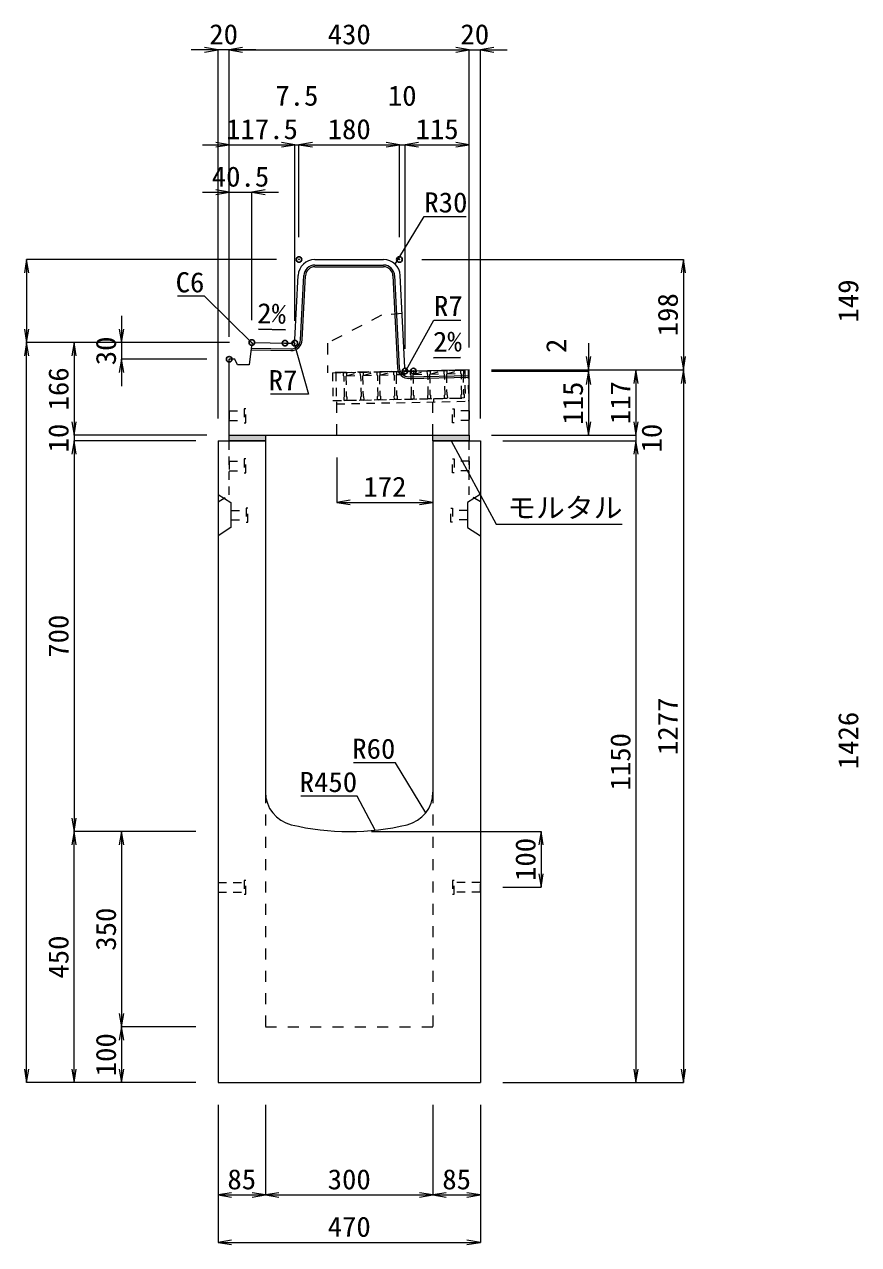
# Model space of a CAD drawing. Units: millimetres at full size. Extents: x -22536 to 51867, y -19720 to 38340.
# Drawn here: x 18318 to 19813, y -6160 to -3974 of the extents above; entities that cross this region are included whole.
import ezdxf
from ezdxf.enums import TextEntityAlignment as Align

# ---------------------------------------------------------------- set-up
doc = ezdxf.new("R2010")
doc.units = ezdxf.units.MM
doc.header["$LTSCALE"] = 20
doc.header["$PDMODE"] = 32
doc.header["$PDSIZE"] = 10
doc.linetypes.add('USER1', pattern=[2, 1, -1])
doc.linetypes.add('USER2', pattern=[1.35, 0.75, -0.6])
for name, color, linetype, lineweight in [('インサート', 3, 'USER2', 9), ('グレーチング', 7, 'USER2', 5), ('モルタル', 7, 'Continuous', 9), ('受枠', 3, 'USER2', 9), ('寸法線', 7, 'Continuous', 13), ('引出線', 4, 'Continuous', 13), ('本体', 2, 'Continuous', 13), ('目地', 132, 'Continuous', 5)]:
    doc.layers.add(name, color=color, linetype=linetype, lineweight=lineweight)
doc.layers.add('作業エリア', color=11, linetype='Continuous')
doc.styles.add('ＭＳ 明朝', font='')
doc.styles.get('ＭＳ 明朝').set_extended_font_data('MS Mincho')

# ---------------------------------------------------------------- blocks, each defined once
blk = doc.blocks.new('open_arrow')
at = {"color": 0, "linetype": 'Continuous', "lineweight": -2}
blk.add_lwpolyline([(7.5, 1.25), (0, 0), (7.5, -1.25)], dxfattribs=at)

msp = doc.modelspace()

# ---------------------------------------------------------------- hatches: boundary and pattern name
at = {"layer": 'モルタル'}
for points in [[(18750, -4720), (18750, -4710), (18685, -4710), (18685, -4720)], [(19115, -4720), (19115, -4710), (19050, -4710), (19050, -4720)]]:
    msp.add_hatch(color=256, dxfattribs=at).paths.add_polyline_path(points)

# ---------------------------------------------------------------- linework, layer by layer
at = {"layer": 'インサート'}
for p, q in [((18685, -4666.5), (18712, -4666.5)), ((18685, -4666.5), (18685, -4683.5)), ((18715, -4662.5), (18712, -4662.5)), ((18712, -4662.5), (18712, -4687.5)), ((18715, -4687.5), (18715, -4662.5)), ((19085, -4662.5), (19088, -4662.5)), ((19085, -4687.5), (19085, -4662.5)), ((19088, -4662.5), (19088, -4687.5)), ((19115, -4666.5), (19088, -4666.5)), ((19115, -4666.5), (19115, -4683.5)), ((18685, -4683.5), (18712, -4683.5)), ((18712, -4687.5), (18715, -4687.5)), ((19088, -4687.5), (19085, -4687.5)), ((19115, -4683.5), (19088, -4683.5)), ((18685, -4756.5), (18712, -4756.5)), ((18685, -4756.5), (18685, -4773.5)), ((18715, -4752.5), (18712, -4752.5)), ((18712, -4752.5), (18712, -4777.5)), ((18715, -4777.5), (18715, -4752.5)), ((19085, -4752.5), (19088, -4752.5)), ((19085, -4777.5), (19085, -4752.5)), ((19088, -4752.5), (19088, -4777.5)), ((19115, -4756.5), (19088, -4756.5)), ((19115, -4756.5), (19115, -4773.5)), ((18685, -4773.5), (18712, -4773.5)), ((18712, -4777.5), (18715, -4777.5)), ((19088, -4777.5), (19085, -4777.5)), ((19115, -4773.5), (19088, -4773.5)), ((18688.2, -4844.5), (18715.2, -4844.5)), ((18688.2, -4844.5), (18688.2, -4861.5)), ((18718.2, -4840.5), (18715.2, -4840.5)), ((18715.2, -4840.5), (18715.2, -4865.5)), ((18718.2, -4865.5), (18718.2, -4840.5)), ((19081.8, -4840.5), (19084.8, -4840.5)), ((19081.8, -4865.5), (19081.8, -4840.5)), ((19084.8, -4840.5), (19084.8, -4865.5)), ((19111.8, -4844.5), (19084.8, -4844.5)), ((19111.8, -4844.5), (19111.8, -4861.5)), ((18688.2, -4861.5), (18715.2, -4861.5)), ((18715.2, -4865.5), (18718.2, -4865.5)), ((19084.8, -4865.5), (19081.8, -4865.5)), ((19111.8, -4861.5), (19084.8, -4861.5)), ((18715, -5507.5), (18712, -5507.5)), ((18712, -5507.5), (18712, -5532.5)), ((18715, -5532.5), (18715, -5507.5)), ((19088, -5507.5), (19085, -5507.5)), ((19085, -5507.5), (19085, -5532.5)), ((19088, -5532.5), (19088, -5507.5)), ((18665, -5511.5), (18712, -5511.5)), ((18665, -5511.5), (18665, -5528.5)), ((18665, -5528.5), (18712, -5528.5)), ((19135, -5511.5), (19088, -5511.5)), ((19135, -5528.5), (19088, -5528.5)), ((19135, -5528.5), (19135, -5511.5)), ((18712, -5532.5), (18715, -5532.5)), ((19085, -5532.5), (19088, -5532.5))]:
    msp.add_line(p, q, dxfattribs=at)
at = {"layer": 'グレーチング'}
for p, q in [((18889.92, -4597.5), (19104.88, -4593.2)), ((18895.04, -4603.4), (18919.92, -4596.9)), ((18895.04, -4603.4), (18920.04, -4602.9)), ((18925.04, -4602.8), (18949.91, -4596.3)), ((18925.04, -4602.8), (18950.03, -4602.3)), ((18955.03, -4602.2), (18979.91, -4595.7)), ((18955.03, -4602.2), (18980.03, -4601.7)), ((18985.03, -4601.6), (19009.9, -4595.1)), ((18985.03, -4601.6), (19010.02, -4601.1)), ((19015.02, -4601), (19039.89, -4594.5)), ((19015.02, -4601), (19040.01, -4600.5)), ((19045.01, -4600.4), (19069.89, -4593.9)), ((19045.01, -4600.4), (19070.01, -4599.9)), ((19075.01, -4599.8), (19099.88, -4593.3)), ((19075.01, -4599.8), (19100, -4599.3)), ((18890.92, -4647.49), (19105.88, -4643.19))]:
    msp.add_line(p, q, dxfattribs=at)
for points in [[(18889.92, -4597.5), (18894.92, -4597.4), (18895.04, -4603.4), (18894.06, -4604.42), (18894.78, -4640.41), (18895.8, -4641.39), (18895.92, -4647.39), (18890.92, -4647.49), (18890.8, -4641.49), (18891.78, -4640.47), (18891.06, -4604.48), (18890.04, -4603.5)], [(18919.92, -4596.9), (18924.92, -4596.8), (18925.04, -4602.8), (18924.06, -4603.82), (18924.78, -4639.81), (18925.8, -4640.79), (18925.92, -4646.79), (18920.92, -4646.89), (18920.8, -4640.89), (18921.78, -4639.87), (18921.06, -4603.88), (18920.04, -4602.9)], [(18949.91, -4596.3), (18954.91, -4596.2), (18955.03, -4602.2), (18954.05, -4603.22), (18954.77, -4639.21), (18955.79, -4640.19), (18955.91, -4646.19), (18950.91, -4646.29), (18950.79, -4640.29), (18951.77, -4639.27), (18951.05, -4603.28), (18950.03, -4602.3)], [(18979.91, -4595.7), (18984.91, -4595.6), (18985.03, -4601.6), (18984.05, -4602.62), (18984.77, -4638.61), (18985.79, -4639.59), (18985.91, -4645.59), (18980.91, -4645.69), (18980.79, -4639.69), (18981.77, -4638.67), (18981.05, -4602.68), (18980.03, -4601.7)], [(19009.9, -4595.1), (19014.9, -4595), (19015.02, -4601), (19014.04, -4602.02), (19014.76, -4638.01), (19015.78, -4638.99), (19015.9, -4644.99), (19010.9, -4645.09), (19010.78, -4639.09), (19011.76, -4638.07), (19011.04, -4602.08), (19010.02, -4601.1)], [(19039.89, -4594.5), (19044.89, -4594.4), (19045.01, -4600.4), (19044.03, -4601.42), (19044.75, -4637.41), (19045.77, -4638.39), (19045.89, -4644.39), (19040.89, -4644.49), (19040.77, -4638.49), (19041.75, -4637.47), (19041.03, -4601.48), (19040.01, -4600.5)], [(19069.89, -4593.9), (19074.89, -4593.8), (19075.01, -4599.8), (19074.03, -4600.82), (19074.75, -4636.81), (19075.77, -4637.79), (19075.89, -4643.79), (19070.89, -4643.89), (19070.77, -4637.89), (19071.75, -4636.87), (19071.03, -4600.88), (19070.01, -4599.9)], [(19099.88, -4593.3), (19104.88, -4593.2), (19105, -4599.2), (19104.02, -4600.22), (19104.74, -4636.21), (19105.76, -4637.19), (19105.88, -4643.19), (19100.88, -4643.29), (19100.76, -4637.29), (19101.74, -4636.27), (19101.02, -4600.28), (19100, -4599.3)]]:
    msp.add_lwpolyline(points, close=True, dxfattribs=at)
at = {"layer": 'モルタル'}
for points in [[(18685, -4710), (18750, -4710), (18750, -4720), (18685, -4720)], [(19050, -4710), (19115, -4710), (19115, -4720), (19050, -4720)]]:
    msp.add_lwpolyline(points, close=True, dxfattribs=at)
at = {"layer": '作業エリア'}
for p in [(18810, -4395), (18990, -4395), (18725.5, -4543.81), (18785, -4545), (18802.5, -4545), (18685, -4573.81), (19000, -4595), (19015, -4595)]:
    msp.add_point(p, dxfattribs=at)
at = {"layer": '受枠'}
for p, q in [((18869.93, -4597.9), (19112.88, -4593.04)), ((18869.93, -4597.9), (18870.93, -4647.89)), ((18875.93, -4597.78), (18877.05, -4653.77)), ((19106.88, -4593.16), (19107.88, -4643.15)), ((19112.88, -4593.04), (19114, -4649.03)), ((18870.93, -4647.89), (19107.88, -4643.15)), ((18877.05, -4653.77), (19114, -4649.03)), ((19050.89, -4644.29), (19051.01, -4650.29))]:
    msp.add_line(p, q, dxfattribs=at)
at = {"layer": '寸法線'}
for p, q in [((18733, -4019.42), (18617, -4019.42)), ((18665, -4680), (18665, -4019.42)), ((18685, -4019.42), (19115, -4019.42)), ((18685, -4533.81), (18685, -4019.42)), ((18685, -4533.81), (18685, -4019.42)), ((19067, -4019.42), (19183, -4019.42)), ((19115, -4553), (19115, -4019.42)), ((19115, -4553), (19115, -4019.42)), ((19135, -4680), (19135, -4019.42)), ((18637, -4189.42), (18802.5, -4189.42)), ((18685, -4533.81), (18685, -4189.42)), ((18754.5, -4189.42), (18858, -4189.42)), ((18802.5, -4505), (18802.5, -4189.42)), ((18802.5, -4505), (18802.5, -4189.42)), ((18810, -4355), (18810, -4189.42)), ((18810, -4189.42), (18990, -4189.42)), ((18810, -4355), (18810, -4189.42)), ((18942, -4189.42), (19048, -4189.42)), ((18990, -4355), (18990, -4189.42)), ((18990, -4355), (18990, -4189.42)), ((19000, -4555), (19000, -4189.42)), ((19000, -4189.42), (19115, -4189.42)), ((19000, -4555), (19000, -4189.42)), ((19115, -4553), (19115, -4189.42)), ((18637, -4274.42), (18773.5, -4274.42)), ((18685, -4533.81), (18685, -4274.42)), ((18725.5, -4503.81), (18725.5, -4274.42)), ((18322.06, -4395), (18322.06, -4543.81)), ((18770, -4395), (18322.06, -4395)), ((19030, -4395), (19498.78, -4395)), ((19498.78, -4395), (19498.78, -4593)), ((18492.06, -4495.81), (18492.06, -4621.81)), ((18685.5, -4543.81), (18322.06, -4543.81)), ((18322.06, -5870), (18322.06, -4543.81)), ((18685.5, -4543.81), (18322.06, -4543.81)), ((18407.06, -4543.81), (18407.06, -4710)), ((18685.5, -4543.81), (18407.06, -4543.81)), ((18685.5, -4543.81), (18492.06, -4543.81)), ((19328.78, -4545), (19328.78, -4643)), ((18645, -4573.81), (18492.06, -4573.81)), ((19155, -4593), (19328.78, -4593)), ((19155, -4593), (19413.78, -4593)), ((19155, -4593), (19498.78, -4593)), ((19155, -4593), (19498.78, -4593)), ((19155, -4595), (19328.78, -4595)), ((19155, -4595), (19328.78, -4595)), ((19328.78, -4595), (19328.78, -4710)), ((19413.78, -4593), (19413.78, -4710)), ((19498.78, -4593), (19498.78, -5870)), ((18407.06, -4662), (18407.06, -4768)), ((19413.78, -4662), (19413.78, -4768)), ((18645, -4710), (18407.06, -4710)), ((18645, -4710), (18407.06, -4710)), ((18625, -4720), (18407.06, -4720)), ((18407.06, -4720), (18407.06, -5420)), ((18625, -4720), (18407.06, -4720)), ((19155, -4710), (19328.78, -4710)), ((19155, -4710), (19413.78, -4710)), ((19155, -4710), (19413.78, -4710)), ((19175, -4720), (19413.78, -4720)), ((19175, -4720), (19413.78, -4720)), ((19413.78, -4720), (19413.78, -5870)), ((18878, -4750), (18878, -4830.23)), ((18878, -4830.23), (19050, -4830.23)), ((18625, -5420), (18407.06, -5420)), ((18407.06, -5870), (18407.06, -5420)), ((18625, -5420), (18407.06, -5420)), ((18492.06, -5420), (18492.06, -5770)), ((18625, -5420), (18492.06, -5420)), ((18940, -5420), (19243.78, -5420)), ((19243.78, -5420), (19243.78, -5520)), ((19175, -5520), (19243.78, -5520)), ((18625, -5770), (18492.06, -5770)), ((18492.06, -5770), (18492.06, -5870)), ((18625, -5770), (18492.06, -5770)), ((18625, -5870), (18322.06, -5870)), ((18625, -5870), (18407.06, -5870)), ((18625, -5870), (18492.06, -5870)), ((19175, -5870), (19413.78, -5870)), ((19175, -5870), (19498.78, -5870)), ((18665, -5910), (18665, -6071.16)), ((18665, -5910), (18665, -6156.16)), ((18750, -5910), (18750, -6071.16)), ((18750, -5910), (18750, -6071.16)), ((19050, -5910), (19050, -6071.16)), ((19050, -5910), (19050, -6071.16)), ((19135, -5910), (19135, -6071.16)), ((19135, -5910), (19135, -6156.16)), ((18665, -6071.16), (18750, -6071.16)), ((18750, -6071.16), (19050, -6071.16)), ((19050, -6071.16), (19135, -6071.16)), ((18665, -6156.16), (19135, -6156.16))]:
    msp.add_line(p, q, dxfattribs=at)
at = {"layer": '引出線'}
for points in [[(18982.14, -4403.26), (19034.6, -4317.93), (19109.27, -4317.93)], [(18728.13, -4546.85), (18640.5, -4461.04), (18592.16, -4461.04)], [(19001.83, -4593.07), (19051.86, -4503.47), (19099.79, -4503.47)], [(18786.1, -4520.96), (18737.36, -4519.98), (18786.11, -4520.96)], [(18800.67, -4543.07), (18827.18, -4636.44), (18759.25, -4636.44)], [(19050.86, -4571.41), (19099.57, -4570.44), (19050.83, -4571.41)], [(19082.5, -4720), (19163.13, -4869.03), (19389.05, -4869.03)], [(19037.07, -5386.68), (18982.66, -5296.79), (18907.98, -5296.79)], [(18946.44, -5417.6), (18914.22, -5356.45), (18813.21, -5356.45)]]:
    msp.add_lwpolyline(points, dxfattribs=at)
at = {"layer": '本体'}
for p, q in [((18838.54, -4395), (18961.46, -4395)), ((18802.83, -4538.35), (18808.57, -4423.5)), ((18999.67, -4588.35), (18991.43, -4423.5)), ((18724.76, -4549.76), (18731.5, -4543.93)), ((18731.5, -4543.93), (18785, -4545)), ((18785, -4545), (18795.84, -4545)), ((18724.76, -4549.76), (18720.5, -4583.81)), ((18685, -4710), (18685, -4573.81)), ((18695, -4573.81), (18685, -4573.81)), ((18700, -4583.81), (18695, -4573.81)), ((18720.5, -4583.81), (18700, -4583.81)), ((19015, -4595), (19006.66, -4595)), ((19115, -4593), (19015, -4595)), ((19115, -4710), (19115, -4593)), ((18665, -4720), (18665, -5870)), ((18665, -4720), (18750, -4720)), ((18685, -4710), (19115, -4710)), ((18750, -4720), (18750, -5349.47)), ((19050, -4720), (19135, -4720)), ((19050, -4720), (19050, -5349.47)), ((19135, -4720), (19135, -5870)), ((18665, -5870), (19135, -5870))]:
    msp.add_line(p, q, dxfattribs=at)
at = {"layer": '本体', "linetype": 'USER1'}
for p, q in [((18958, -4495), (18861, -4545)), ((18994.85, -4492), (18958, -4495)), ((18861, -4545), (18861, -4598.08)), ((19015, -4595), (18861, -4598.08)), ((18878, -4710), (18878, -4647.75)), ((19050, -4710), (19050, -4644.31))]:
    msp.add_line(p, q, dxfattribs=at)
at = {"layer": '本体', "linetype": 'USER2', "lineweight": 9}
for p, q in [((18685, -4817), (18685, -4720)), ((19115, -4817), (19115, -4720)), ((18665, -4829.5), (18685, -4817)), ((19135, -4829.5), (19115, -4817))]:
    msp.add_line(p, q, dxfattribs=at)
at = {"layer": '本体', "lineweight": 9}
for p, q in [((18665, -4816), (18688.2, -4830.5)), ((18688.2, -4830.5), (18688.2, -4875.5)), ((19134.58, -4816.26), (19111.8, -4830.5)), ((19111.8, -4830.5), (19111.8, -4875.5)), ((18688.2, -4875.5), (18665, -4890)), ((19111.8, -4875.5), (19135, -4890))]:
    msp.add_line(p, q, dxfattribs=at)
at = {"layer": '本体', "linetype": 'USER1', "lineweight": 15}
for p, q in [((18750, -5349.47), (18750, -5770)), ((19050, -5349.47), (19050, -5770)), ((18750, -5770), (19050, -5770))]:
    msp.add_line(p, q, dxfattribs=at)
at = {"layer": '本体'}
for centre, radius, start, end in [((18838.54, -4425), 30, 90, 177.13759), ((18961.46, -4425), 30, 2.86241, 90), ((18795.84, -4538), 7, 270, 357.13759), ((19006.66, -4588), 7, 182.86241, 270), ((18810, -5349.47), 60, 180, 256.65764), ((18990, -5349.47), 60, 283.34236, 0), ((18900, -4970), 450, 256.65764, 283.34236)]:
    msp.add_arc(centre, radius, start, end, dxfattribs=at)
at = {"layer": '目地'}
for p, q in [((18838.54, -4405), (18961.46, -4405)), ((18838.54, -4408), (18961.46, -4408)), ((18812.81, -4539.06), (18818.56, -4424)), ((18815.81, -4539.21), (18821.56, -4424.15)), ((18978.44, -4424.15), (18986.69, -4589.16)), ((18981.44, -4424), (18989.69, -4589.01)), ((18723.88, -4556.78), (18795.43, -4558.21)), ((18724.25, -4553.79), (18795.49, -4555.21)), ((19007.01, -4605.16), (19115, -4603)), ((19007.07, -4608.16), (19115, -4606))]:
    msp.add_line(p, q, dxfattribs=at)
for centre, radius, start, end in [((18838.54, -4425), 20, 90, 177.13759), ((18838.54, -4425), 17, 90, 177.13759), ((18961.46, -4425), 20, 2.86241, 90), ((18961.46, -4425), 17, 2.86241, 90), ((18795.83, -4538.22), 20, 268.85424, 357.13759), ((18795.83, -4538.22), 17, 268.85424, 357.13759), ((19006.67, -4588.17), 20, 182.86241, 271.14576), ((19006.67, -4588.17), 17, 182.86241, 271.14576)]:
    msp.add_arc(centre, radius, start, end, dxfattribs=at)

# ---------------------------------------------------------------- block references
at = {"layer": '寸法線', "xscale": 3.2, "yscale": 3.2}
for p, rotation in [((18665, -4019.42), 180), ((19115, -4019.42), 180), ((19115, -4019.42), 180), ((18685, -4189.42), 180), ((18802.5, -4189.42), 180), ((18802.5, -4189.42), 180), ((18990, -4189.42), 180), ((18990, -4189.42), 180), ((19115, -4189.42), 180), ((18685, -4274.42), 180), ((18322.06, -4395), 270), ((19498.78, -4395), 270), ((18322.06, -4543.81), 90), ((18492.06, -4543.81), 90), ((18322.06, -4543.81), 270), ((18407.06, -4543.81), 270), ((19328.78, -4593), 90), ((19498.78, -4593), 90), ((18492.06, -4573.81), 270), ((19328.78, -4595), 270), ((19328.78, -4595), 270), ((19413.78, -4593), 270), ((19498.78, -4593), 270), ((18407.06, -4710), 90), ((18407.06, -4710), 90), ((19328.78, -4710), 90), ((19413.78, -4710), 90), ((19413.78, -4710), 90), ((18407.06, -4720), 270), ((18407.06, -4720), 270), ((19413.78, -4720), 270), ((19413.78, -4720), 270), ((19050, -4830.23), 180), ((18407.06, -5420), 90), ((18407.06, -5420), 270), ((18492.06, -5420), 270), ((19243.78, -5420), 270), ((19243.78, -5520), 90), ((18492.06, -5770), 90), ((18492.06, -5770), 270), ((18322.06, -5870), 90), ((18407.06, -5870), 90), ((18492.06, -5870), 90), ((19413.78, -5870), 90), ((19498.78, -5870), 90), ((18750, -6071.16), 180), ((19050, -6071.16), 180), ((19135, -6071.16), 180), ((19135, -6156.16), 180)]:
    msp.add_blockref('open_arrow', p, dxfattribs=dict(at, rotation=rotation))
for p in [(18685, -4019.42), (18685, -4019.42), (19135, -4019.42), (18810, -4189.42), (18810, -4189.42), (19000, -4189.42), (19000, -4189.42), (18725.5, -4274.42), (18878, -4830.23), (18665, -6071.16), (18750, -6071.16), (19050, -6071.16), (18665, -6156.16)]:
    msp.add_blockref('open_arrow', p, dxfattribs=at)
at = {"layer": '引出線', "xscale": 0.0533, "yscale": 0.0533}
for p, rotation in [((18982.14, -4403.26), 58.4), ((18786.1, -4520.96), 178.9), ((18728.13, -4546.85), 135.6), ((18800.67, -4543.07), 285.9), ((19050.86, -4571.41), 1.1), ((19001.83, -4593.07), 60.8), ((19082.5, -4720), 298.4), ((19037.07, -5386.68), 121.2), ((18946.44, -5417.6), 117.8)]:
    msp.add_blockref('open_arrow', p, dxfattribs=dict(at, rotation=rotation))

# ---------------------------------------------------------------- texts
at = {"layer": '寸法線', "style": 'ＭＳ 明朝', "width": 1.05}
for s, p in [('20', (18675, -3991.42)), ('430', (18900, -3991.42)), ('20', (19125, -3991.42)), ('7.5', (18806.25, -4101.42)), ('10', (18995, -4101.42)), ('117.5', (18743.75, -4161.42)), ('180', (18900, -4161.42)), ('115', (19057.5, -4161.42)), ('40.5', (18705.25, -4246.42)), ('172', (18964, -4802.23)), ('85', (18707.5, -6043.16)), ('300', (18900, -6043.16)), ('85', (19092.5, -6043.16)), ('470', (18900, -6128.16))]:
    msp.add_text(s, height=36.03, dxfattribs=at).set_placement(p, align=Align.MIDDLE_CENTER)
for s, p in [('149', (19794.06, -4469.4)), ('198', (19470.78, -4494)), ('30', (18464.06, -4558.81)), ('2', (19270.78, -4549.66)), ('166', (18379.06, -4626.9)), ('115', (19300.78, -4652.5)), ('117', (19385.78, -4651.5)), ('10', (18379.06, -4715)), ('10', (19441.78, -4715)), ('700', (18379.06, -5070)), ('1277', (19470.78, -5231.5)), ('1426', (19794.06, -5256.9)), ('1150', (19385.78, -5295)), ('100', (19215.78, -5470)), ('350', (18464.06, -5595)), ('450', (18379.06, -5645)), ('100', (18464.06, -5820))]:
    msp.add_text(s, height=36.03, rotation=90, dxfattribs=at).set_placement(p, align=Align.MIDDLE_CENTER)
at = {"layer": '引出線', "style": 'ＭＳ 明朝', "width": 1.05}
for s, p in [('R30', (19034.6, -4274.73)), ('R7', (19051.86, -4460.27)), ('モルタル', (19183.13, -4821.92))]:
    msp.add_text(s, height=36.03, dxfattribs=at).set_placement(p, align=Align.TOP_LEFT)
for s, p in [('C6', (18640.5, -4417.84)), ('R7', (18807.18, -4593.24)), ('R60', (18982.66, -5253.59)), ('R450', (18914.22, -5313.25))]:
    msp.add_text(s, height=36.03, dxfattribs=at).set_placement(p, align=Align.TOP_RIGHT)
msp.add_text('2%', height=36.03, rotation=358.854, dxfattribs=at).set_placement((18787.05, -4474.06), align=Align.TOP_RIGHT)
msp.add_text('2%', height=36.03, rotation=1.146, dxfattribs=at).set_placement((19049.89, -4524.52), align=Align.TOP_LEFT)

doc.saveas('drawing.dxf')
